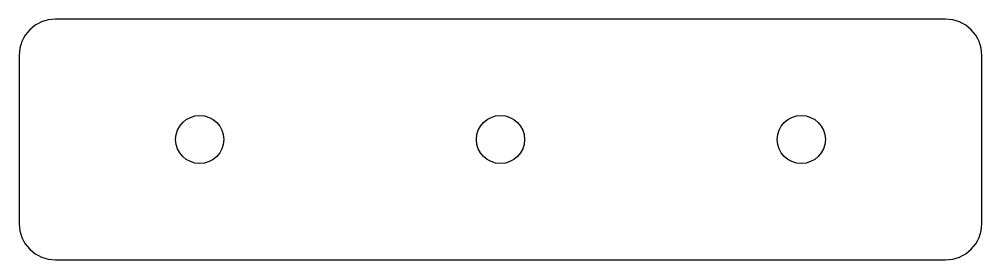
# Model space of a CAD drawing. Header units: millimetres. Extents: x -12.5 to 67.5, y -11.6 to 8.4.
import ezdxf

# ---------------------------------------------------------------- set-up
doc = ezdxf.new("R2010")
doc.units = ezdxf.units.MM

msp = doc.modelspace()

# ---------------------------------------------------------------- linework, layer by layer
msp.add_lwpolyline([(-12.515, -8.557, 0.414214), (-9.515, -11.557), (64.485, -11.557, 0.414214), (67.485, -8.557), (67.485, 5.443, 0.414214), (64.485, 8.443), (-9.515, 8.443, 0.414214), (-12.515, 5.443)], format="xyb", close=True)
for centre in [(2.485, -1.557), (27.485, -1.557), (52.485, -1.557)]:
    msp.add_circle(centre, 2)

doc.saveas('drawing.dxf')
